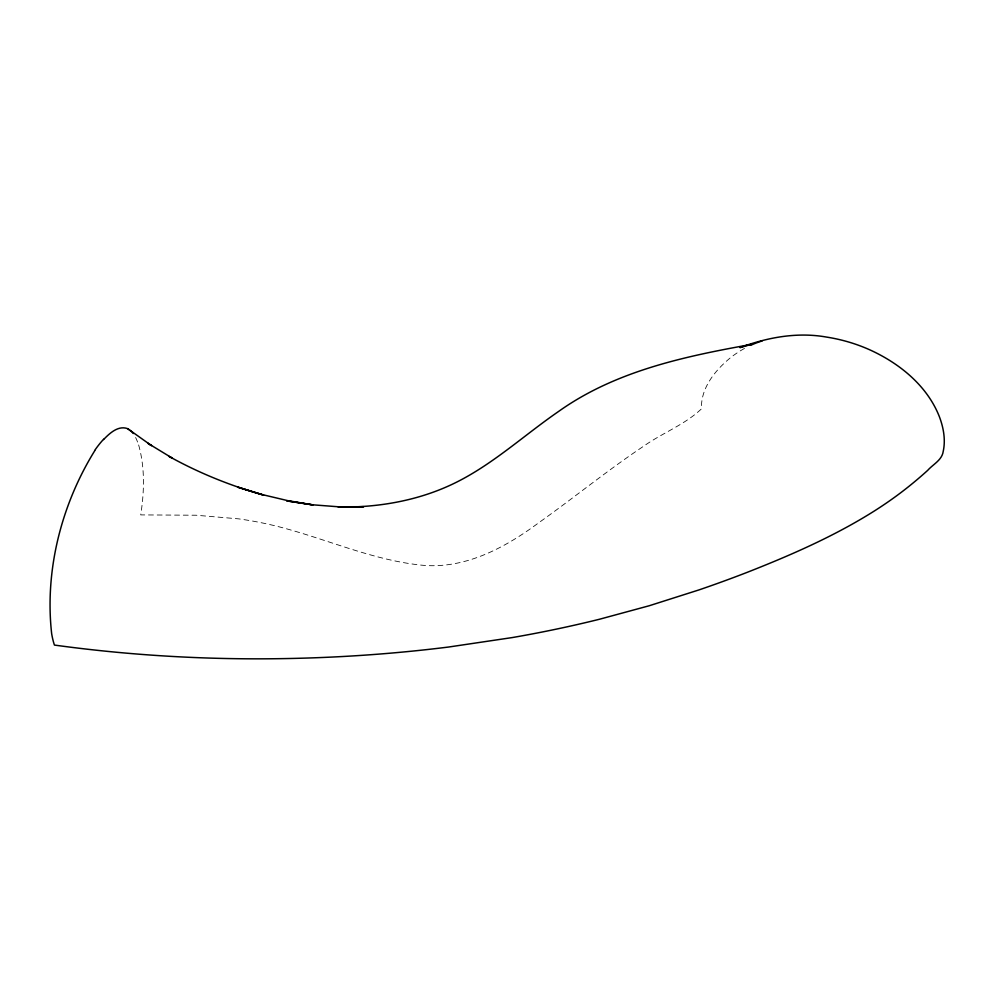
<?xml version="1.0" encoding="UTF-8"?>
<svg xmlns="http://www.w3.org/2000/svg" width="994" height="994" viewBox="0 0 994 994"><rect width="100%" height="100%" fill="white"/><g stroke="black" fill="none" stroke-linecap="round" stroke-linejoin="round"><path stroke-width="0.75" stroke-dasharray="4.97 3.73" d="M138.638 444.939C145.049 467.64 144.316 491.794 140.713 514.904L196.029 515.227L238.585 518.856A226.682 130.873 0 0 1 265.696 523.652C317.645 534.847 366.388 558.976 419.518 564.94C463.254 570.121 504.07 548.415 538.102 523.217C573.65 497.982 607.471 470.336 643.752 446.132C662.451 432.899 684.742 424.773 701.478 408.832C700.608 388.194 715.009 370.513 730.081 358.051A105.575 100.556 -88.5 0 1 739.871 351.13A104.221 99.263 -88.5 0 1 745.14 348.086M135.606 437.497A104.059 29.559 -82.1 0 1 138.588 445.076"/><path stroke-width="1.49" d="M94.79 450.655C61.404 504.554 44.568 570.357 51.651 633.638A122.212 30.64 -79.4 0 0 54.434 645.069A875.59 505.524 0 0 0 279.376 658.674A900.179 519.713 0 0 0 448.692 647.019L512.233 637.576A807.14 466 0 0 0 599.568 619.225L649.194 605.756L698.857 589.951A989.862 571.488 0 0 0 747.376 572.271C791.286 555 834.823 535.977 874.795 510.705A487.023 281.178 0 0 0 901.111 492.452C910.28 485.494 919.127 478.126 927.65 470.398C933.055 464.26 942.076 460.147 943.231 451.313C945.754 439.621 943.468 427.432 939.268 416.411C926.98 385.486 899.334 363.22 869.7 349.789A181.977 173.316 -88.5 0 0 845.621 341.166A188.425 179.454 -88.5 0 0 826.374 337.053C797.188 331.859 767.43 337.413 739.946 347.602L751.004 344.496C683.922 356.511 615.124 371.172 558.516 411.504C525.254 434.403 495.223 462.185 459.153 480.86C421.965 500.119 379.832 507.723 338.208 507.077L363.717 506.704L338.271 506.778L312.551 504.79L286.781 500.889L313.011 504.94L287.564 500.603L262.441 494.639L237.641 487.135L263.609 495.099C230.77 485.842 198.962 473.032 169.129 456.457L172.223 458.097L147.87 443.274L151.535 445.647L127.717 428.687C118.274 425.146 109.626 433.272 103.587 439.547M762.212 340.88L756.335 342.942A104.221 99.263 -88.5 0 0 750.632 345.34M127.717 428.687L131.978 431.893A104.059 29.559 -82.1 0 1 133.246 433.546M94.79 450.294A212.095 59.702 -80.8 0 1 103.6 439.249"/></g></svg>
